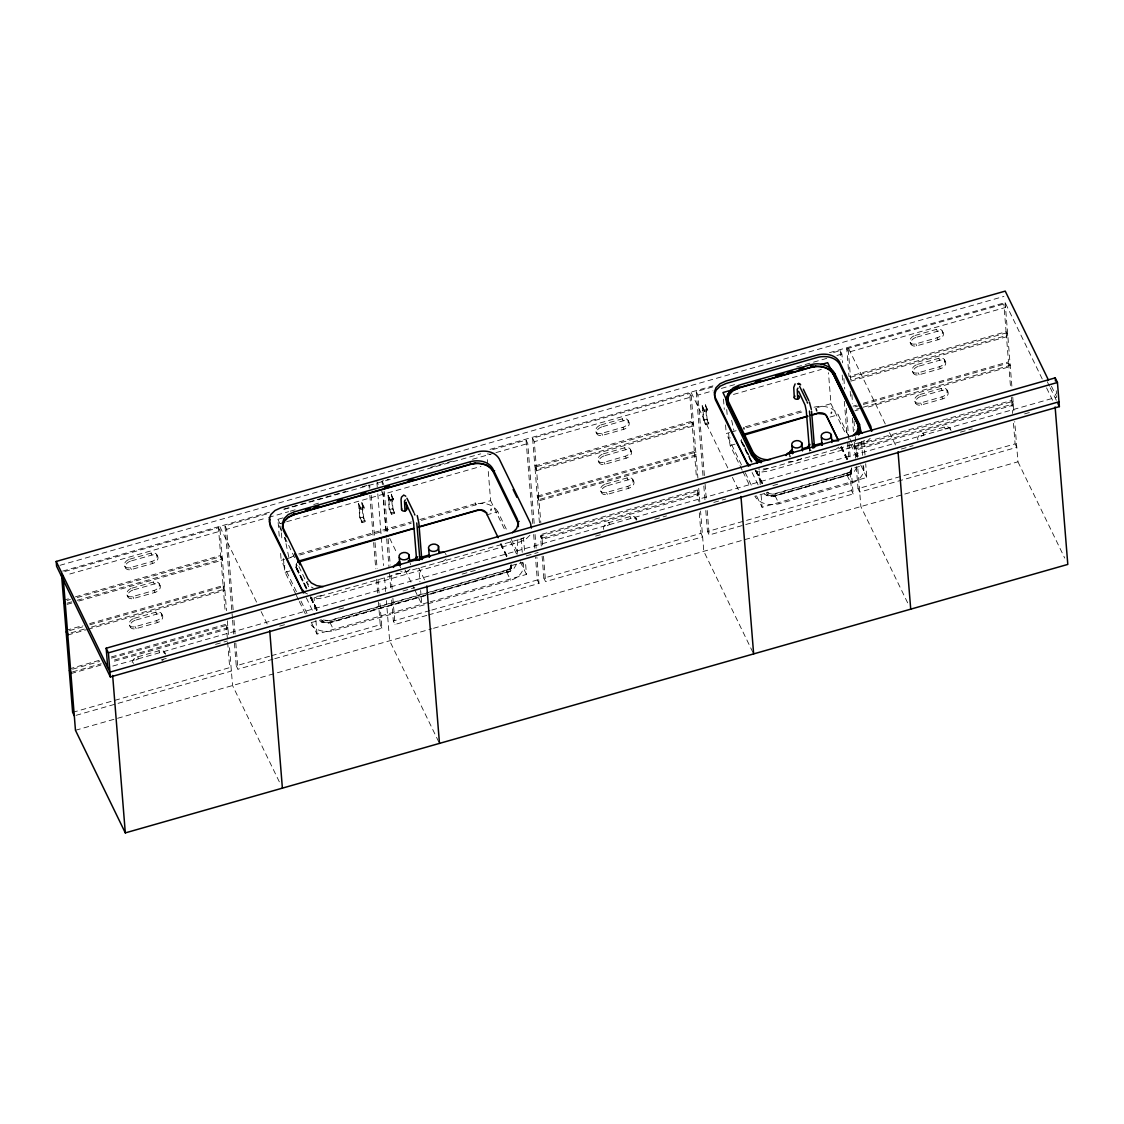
<?xml version="1.0" encoding="UTF-8"?>
<svg xmlns="http://www.w3.org/2000/svg" width="1124" height="1124" viewBox="0 0 1124 1124"><rect width="100%" height="100%" fill="white"/><g stroke="black" fill="none" stroke-linecap="round" stroke-linejoin="round"><path stroke-width="0.75" stroke-dasharray="5 3.75" d="M517.181 554.273L517.883 537.932M857.514 457.327L858.188 441.774M295.598 593.823L285.145 572.299L284.147 567.058L285.103 564.445M523.067 562.548C525.414 570.978 518.319 578.172 510.661 580.237L333.94 630.578C325.37 632.7 314.692 631.14 309.788 623.019L321.239 619.76L323.234 621.825L326.452 622.822L330.02 622.513L506.741 572.172L509.706 570.613L511.265 567.957M742.149 470.113L730.207 445.511L729.209 440.271L730.164 437.658M863.415 465.603C865.747 474.019 858.666 481.227 850.994 483.292L779.002 503.791C770.432 505.912 759.754 504.367 754.85 496.246L766.301 492.986L768.296 495.038L771.514 496.035L775.082 495.726L847.074 475.213L850.053 473.668L851.599 471.012M516.59 564.065L513.654 568.983L508.09 572.088L427.303 595.102M856.938 467.12L854.001 472.038L848.437 475.143L776.445 495.642L769.799 496.204L764.376 494.237M297.143 565.302L296.329 566.201M511.139 566.44L509.565 568.814L506.587 570.36L329.88 620.701L323.094 620.012M851.486 469.495L849.899 471.855L846.934 473.415L774.942 493.914L771.359 494.237L767.144 492.2M446.059 559.021L442.856 561.41M838.757 447.155L835.554 449.544M529.882 535.249L525.793 539.253L519.948 541.923L323.6 597.856L316.912 598.755L310.393 597.771M870.229 438.29L866.126 442.308L860.296 444.964M510.099 569.123L506.587 570.36L506.713 571.877L329.992 622.218A6.927 4.96 -4.6 0 1 321.211 619.479M850.432 472.178L846.934 473.415L847.06 474.932L775.054 495.445A6.927 4.96 -4.6 0 1 766.273 492.691M290.554 557.42L293.771 555.958M519.766 539.506L525.596 536.851M860.099 442.561L865.93 439.891M59.965 565.316L1003.929 296.413M62.663 571.104L270.406 511.926M489.994 449.375L712.939 385.869M829.484 352.669L1005.151 302.637L1042.721 379.982M64.742 571.512L218.449 527.732L220.135 531.188L66.428 574.968M232.457 618.537L224.997 525.863L268.524 513.457M283.599 509.172L345.546 491.525M362.293 486.748L368.981 484.851L370.105 487.156M382.357 484.613L382.076 481.114L388.778 479.203M430.632 467.289L454.068 460.615M492.579 449.642L526.06 440.102L527.746 443.558L534.223 523.995M536.527 469.425L534.841 465.968L532.607 438.234L689.686 393.484L691.372 396.941L534.293 441.69L536.527 469.425L693.606 424.689L691.92 421.219L689.686 393.484M702.992 475.55L696.234 391.63L712.981 386.853M833.53 352.514L840.232 350.604L841.904 354.06L842.607 362.813M846.779 348.749L1003.858 304L1005.53 307.456L848.451 352.205L846.779 348.749L848.999 376.484L1006.092 331.735L1003.858 304M284.386 509.284L480.735 453.857M233.146 609.756L226.669 529.32L266.852 517.869M268.538 517.405L288.629 511.673M290.301 511.195L295.317 509.762M313.737 504.521L320.438 502.611M472.487 459.294L494.265 453.098M495.937 452.621L527.746 443.558M704.383 475.522L697.92 395.086L712.981 390.787M721.355 388.412L734.759 384.591M796.705 366.944L826.842 358.359M836.888 355.493L841.904 354.06M129.752 559.162L151.023 553.106A6.07 4.074 -25.9 0 1 157.093 555.692A6.07 4.074 -25.9 0 1 151.712 561.536L130.44 567.606A6.07 4.074 -25.9 0 1 124.371 565.007A6.07 4.074 -25.9 0 1 129.752 559.162L130.693 561.087A6.07 4.074 -25.9 0 0 125.312 566.946A6.07 4.074 -25.9 0 0 131.382 569.531L152.653 563.475A6.07 4.074 -25.9 0 0 158.034 557.616A6.07 4.074 -25.9 0 0 151.965 555.031L130.693 561.087M601.003 424.928L622.274 418.859A6.07 4.074 -25.9 0 1 628.344 421.458A6.07 4.074 -25.9 0 1 622.949 427.303L601.677 433.358A6.07 4.074 -25.9 0 1 595.608 430.773A6.07 4.074 -25.9 0 1 601.003 424.928L601.944 426.853A6.07 4.074 -25.9 0 0 596.549 432.712A6.07 4.074 -25.9 0 0 602.619 435.297L623.89 429.242A6.07 4.074 -25.9 0 0 629.271 423.383A6.07 4.074 -25.9 0 0 623.216 420.798L601.944 426.853M915.161 335.43L936.433 329.374A6.07 4.074 -25.9 0 1 942.502 331.959A6.07 4.074 -25.9 0 1 937.107 337.804L915.835 343.874A6.07 4.074 -25.9 0 1 909.78 341.274A6.07 4.074 -25.9 0 1 915.161 335.43L916.102 337.355A6.07 4.074 -25.9 0 0 910.721 343.213A6.07 4.074 -25.9 0 0 916.777 345.799L938.048 339.743A6.07 4.074 -25.9 0 0 943.443 333.884A6.07 4.074 -25.9 0 0 937.374 331.299L916.102 337.355M279.23 536.19L277.881 519.302L282.939 517.869M285.018 522.21L278.26 524.135L281.309 530.402M286.704 521.719L480.946 466.39M733.466 394.454L821.293 369.445M362.504 504.957L363.474 517.012L365.258 521.677L361.984 522.618L359.736 517.995L358.57 503.538L361.844 502.597L364.092 507.205L364.19 508.413L360.916 509.355L359.23 505.884L362.504 504.957L364.19 508.413M391.953 496.569L392.936 508.624L394.707 513.289L391.433 514.23L389.199 509.608L388.033 495.136L391.307 494.209L393.639 500.025L390.365 500.953L388.693 497.496L391.953 496.569L393.639 500.025M706.125 407.071L707.094 419.14L708.865 423.804L705.591 424.732L703.357 420.123L702.191 405.652L705.465 404.71L707.797 410.527L704.523 411.468L702.851 408.012L706.125 407.071L707.797 410.527M360.916 509.355L360.818 508.146L364.092 507.205M390.365 500.953L390.267 499.758L393.541 498.817M704.523 411.468L704.425 410.26L707.698 409.333M63.604 600.216L68.662 598.769M75.42 596.844L220.683 555.467L218.449 527.732M534.841 465.968L691.92 421.219M67.075 600.455L70.447 599.485M77.205 597.561L220.782 556.675L222.454 560.131L77.205 601.509M538.944 499.576L537.272 496.12L534.94 467.177L692.019 422.427L693.705 425.884L536.626 470.633L538.944 499.576L696.023 454.827L694.351 451.37L692.019 422.427M850.784 377.2L1006.177 332.943L1007.863 336.399L850.784 381.148M359.736 517.995L363.474 517.012M389.199 509.608L392.936 508.624M703.357 420.123L707.094 419.14M66.976 603.195L75.42 600.778M77.106 600.3L222.355 558.923L220.683 555.467M67.061 604.389L75.519 601.986M361.984 522.618L361.886 521.41L365.159 520.482M391.433 514.23L391.335 513.022L394.608 512.08M705.591 424.732L705.493 423.523L708.766 422.596M132.084 588.105L153.356 582.049A6.07 4.074 -25.9 0 1 159.425 584.635A6.07 4.074 -25.9 0 1 154.044 590.479L132.773 596.549A6.07 4.074 -25.9 0 1 126.703 593.95A6.07 4.074 -25.9 0 1 132.084 588.105L133.025 590.03A6.07 4.074 -25.9 0 0 127.644 595.889A6.07 4.074 -25.9 0 0 133.7 598.474L154.971 592.418A6.07 4.074 -25.9 0 0 160.367 586.559A6.07 4.074 -25.9 0 0 154.297 583.974L133.025 590.03M603.335 453.857L624.607 447.802A6.07 4.074 -25.9 0 1 630.662 450.387A6.07 4.074 -25.9 0 1 625.281 456.246L604.01 462.301A6.07 4.074 -25.9 0 1 597.94 459.716A6.07 4.074 -25.9 0 1 603.335 453.857L604.262 455.796A6.07 4.074 -25.9 0 0 598.881 461.641A6.07 4.074 -25.9 0 0 604.951 464.24L626.223 458.171A6.07 4.074 -25.9 0 0 631.604 452.326A6.07 4.074 -25.9 0 0 625.534 449.741L604.262 455.796M917.493 364.373L938.765 358.303A6.07 4.074 -25.9 0 1 944.834 360.902A6.07 4.074 -25.9 0 1 939.439 366.747L918.168 372.817A6.07 4.074 -25.9 0 1 912.098 370.218A6.07 4.074 -25.9 0 1 917.493 364.373L918.434 366.298A6.07 4.074 -25.9 0 0 913.039 372.156A6.07 4.074 -25.9 0 0 919.109 374.742L940.381 368.686A6.07 4.074 -25.9 0 0 945.762 362.827A6.07 4.074 -25.9 0 0 939.706 360.242L918.434 366.298M298.661 554.006L411.426 521.887M419.842 519.499L473.696 504.156M745.381 426.755L803.983 410.063M296.427 591.702L281.169 560.3L284.555 559.345M286.241 558.867L292.999 556.942M299.757 555.017L411.229 523.264M421.359 520.37L490.612 500.644L488.125 469.635M741.489 464.914L726.23 433.527L729.616 432.557M731.303 432.08L738.061 430.155M746.505 427.752L803.927 411.398M817.443 407.548L830.959 403.699L828.458 372.69M66.021 630.353L82.923 625.548M89.667 623.623L223.1 585.604L220.782 556.675M537.272 496.12L694.351 451.37M853.116 406.143L856.502 405.188M863.26 403.263L1008.509 361.872L1006.177 332.943M69.505 630.606L83.007 626.756M89.765 624.832L223.198 586.812L224.884 590.269L88.065 629.243M539.422 522.815L537.37 497.328L694.449 452.579L696.121 456.035L539.042 500.784L540.827 522.871M854.9 406.874L861.658 404.949M863.344 404.457L1008.607 363.08L1010.293 366.536L865.03 407.928M295.781 567.423L306.908 588.751M740.842 440.636L751.338 461.95M71.079 632.854L84.595 629.004M91.353 627.08L224.786 589.074L223.1 585.604M856.488 409.122L861.56 407.675M863.246 407.197L1010.195 365.342L1008.509 361.872M285.145 572.299L293.322 569.966M486.397 514.975L497.848 511.701L507.556 531.694M730.207 445.511L738.384 443.193M830.018 417.088L838.195 414.756L851.641 442.42M67.805 635.018L86.379 629.735M854.9 410.808L858.272 409.853M134.515 618.256L155.786 612.187A6.07 4.074 -25.9 0 1 161.856 614.786A6.07 4.074 -25.9 0 1 156.461 620.631L135.189 626.686A6.07 4.074 -25.9 0 1 129.12 624.101A6.07 4.074 -25.9 0 1 134.515 618.256L135.456 620.181A6.07 4.074 -25.9 0 0 130.061 626.026A6.07 4.074 -25.9 0 0 136.13 628.625L157.402 622.57A6.07 4.074 -25.9 0 0 162.783 616.711A6.07 4.074 -25.9 0 0 156.728 614.125L135.456 620.181M605.752 484.008L627.023 477.953A6.07 4.074 -25.9 0 1 633.093 480.538A6.07 4.074 -25.9 0 1 627.712 486.397L606.44 492.452A6.07 4.074 -25.9 0 1 600.371 489.867A6.07 4.074 -25.9 0 1 605.752 484.008L606.693 485.947A6.07 4.074 -25.9 0 0 601.312 491.792A6.07 4.074 -25.9 0 0 607.367 494.377L628.639 488.322A6.07 4.074 -25.9 0 0 634.034 482.477A6.07 4.074 -25.9 0 0 627.965 479.878L606.693 485.947M919.924 394.51L941.181 388.454A6.07 4.074 -25.9 0 1 947.251 391.04A6.07 4.074 -25.9 0 1 941.87 396.898L920.598 402.954A6.07 4.074 -25.9 0 1 914.529 400.369A6.07 4.074 -25.9 0 1 919.924 394.51L920.851 396.449A6.07 4.074 -25.9 0 0 915.47 402.294A6.07 4.074 -25.9 0 0 921.539 404.893L942.811 398.823A6.07 4.074 -25.9 0 0 948.192 392.978A6.07 4.074 -25.9 0 0 942.123 390.393L920.851 396.449M308.117 581.558L306.487 582.021L310.21 586.489L313.16 587.993M69.126 668.949L99.53 660.28M111.36 656.922L226.205 624.199L227.891 627.656L111.346 660.856M1011.614 400.467L1013.3 403.923L856.221 448.673L854.535 445.216L1011.614 400.467L1011.347 397.067M72.61 669.187L99.629 661.488M111.459 658.116L226.303 625.408L227.989 628.864L111.445 662.064M541.29 546.039L540.475 535.909L697.554 491.16L699.226 494.63L542.147 539.365L542.695 546.124M855.589 458.241L854.633 446.425L856.305 449.881L1013.398 405.132L1011.712 401.675L768.661 471.068L761.974 471.982L755.454 470.984M72.498 671.927L101.216 663.75M542.049 538.171L699.128 493.422L697.456 489.966L540.377 534.701L542.049 538.171L541.642 533.071M70.91 673.613L101.315 664.944M132.225 662.696A6.07 4.074 -25.9 0 1 137.62 656.837L158.891 650.782A6.07 4.074 -25.9 0 1 164.961 653.367A6.07 4.074 -25.9 0 0 159.833 652.707L158.891 650.782M603.757 529.488A6.07 4.074 -25.9 0 1 608.857 522.604L630.128 516.534A6.07 4.074 -25.9 0 1 636.086 520.272M917.915 439.99A6.07 4.074 -25.9 0 1 923.029 433.105L944.286 427.05A6.07 4.074 -25.9 0 1 950.356 429.635M112.793 666.068L1056.757 397.165L1051.418 386.192M161.491 659.76L168.249 657.835M215.541 644.361L227.357 640.989M279.721 626.082L286.48 624.157M338.844 609.236L345.602 607.311M403.024 590.957L414.84 587.585M462.133 574.111L479.035 569.306M526.327 555.832L538.143 552.46M595.579 536.106L602.323 534.181M654.688 519.26L666.518 515.902M713.81 502.428L725.626 499.056M772.919 485.582L779.677 483.657M901.293 449.024L913.11 445.652M960.402 432.178L972.232 428.806M1024.596 413.899L1031.34 411.974M511.041 565.695L522.491 562.436L523.489 567.676M425.631 595.579L331.369 622.429L323.15 622.668L317.263 619.352M311.685 623.103L317.024 634.091L428.497 602.338M430.183 601.846L526.453 574.42L525.484 562.365M756.747 496.316L762.086 507.303L866.801 477.475L865.691 463.692M72.624 712.363L229.703 667.614L226.303 625.408M273.09 659.184L237.923 669.202L236.251 665.745L269.732 656.205M271.404 655.728L380.235 624.733L378.409 602M426.825 615.39L395.016 624.452L393.33 620.996L430.169 610.501M431.841 610.037L537.314 579.984L535.488 557.251M700.94 533.366L702.626 536.836L545.547 581.572L543.861 578.115L700.94 533.366L699.184 511.42M851.191 469.467L853.158 493.942L709.174 534.968L707.488 531.512L851.486 490.486L849.8 469.509M1015.113 443.882L1016.784 447.338L859.705 492.087L858.034 488.631L1015.113 443.882L1013.342 421.936M75.996 715.342L231.389 671.07L229.703 667.614M274.762 658.706L381.921 628.19L379.814 601.958M428.497 614.926L539 583.44L536.893 557.209M75.463 730.291L431.855 628.766M433.541 628.288L1017.951 461.809L1014.719 421.57M814.029 407.197C822.613 405.076 833.277 406.635 838.195 414.756M478.107 503.552C485.47 502.386 493.843 505.14 497.848 511.701M768.465 468.652L758.517 469.073M316.715 596.352L323.403 595.439M793.01 461.669L788.542 461.458M400.313 573.535L395.845 573.324M487.338 453.885L490.598 454.391M766.09 495.164L768.212 495.881M321.028 621.951L323.15 622.668M304.829 592.629L307.512 593.992M400.678 567.873L399.947 566.384M1047.273 381.668L1049.535 386.347M1050.294 387.906L1056.363 400.369M1046.556 387.864L1052.696 400.495M1006.092 331.735L1007.764 335.191L850.685 379.94L848.072 347.372L885.642 424.717M1017.951 461.809L1064.737 558.094M942.221 330.92L943.162 332.859M936.433 329.374L937.374 331.299M937.107 337.804L938.048 339.743M944.539 359.863L945.481 361.788M938.765 358.303L939.706 360.242M939.439 366.747L940.381 368.686M946.97 390.014L947.911 391.939M941.181 388.454L942.123 390.393M941.87 396.898L942.811 398.823M915.835 343.874L916.777 345.799M910.061 342.314L911.002 344.253M950.075 428.595L951.016 430.534M918.168 372.817L919.109 374.742M944.286 427.05L945.228 428.975A6.07 4.074 -25.9 0 1 950.356 429.677M912.393 371.257L913.32 373.196M920.598 402.954L921.539 404.893M914.81 401.409L915.751 403.333M923.029 433.105L923.956 435.03A6.07 4.074 -25.9 0 0 919.165 438.557M889.477 432.614L897.149 448.406M852.385 443.966L858.357 456.26M830.959 403.699L845.445 433.513M850.784 444.514L856.881 457.061M860.703 464.914L866.801 477.475M841.511 446.664L847.482 458.957M841.525 446.945L847.51 459.252M840.907 446.931L846.878 459.238M840.935 447.226L846.906 459.519M847.074 475.213L850.994 483.292M907.658 602.843L860.872 506.559L857.64 466.32M851.486 490.486L853.158 493.942M775.167 494.391L775.054 495.445M775.082 495.726L779.002 503.791M743.723 444.767L751.942 461.683M756.424 470.9L763.14 484.739M742.261 441.985L751.97 461.964M756.438 471.195L763.168 485.02M755.82 471.167L762.536 485.006M751.366 462.245L741.657 442.252L741.419 439.47M755.103 469.93L762.564 485.301M752.111 472.544L758.096 484.837M745.296 472.768L752.167 486.903M742.894 471.644L750.368 487.015M696.234 391.63L697.92 395.086M702.191 405.652L704.425 410.26M708.865 423.804L706.631 419.182L705.465 404.71M727.79 467.893L690.979 392.121L697.906 478.122M732.398 477.363L740.07 493.141M705.493 423.523L703.821 420.067L702.851 408.012M752.869 652.327L703.793 551.294L700.561 511.069M628.049 420.418L628.99 422.343M622.274 418.859L623.216 420.798M622.949 427.303L623.89 429.242M630.381 449.361L631.323 451.286M624.607 447.802L625.534 449.741M625.281 456.246L626.223 458.171M632.812 479.498L633.753 481.437M627.023 477.953L627.965 479.878M627.712 486.397L628.639 488.322M601.677 433.358L602.619 435.297M595.903 431.813L596.83 433.738M635.917 518.094L636.858 520.019A6.07 4.074 -25.9 0 0 631.07 518.473L630.128 516.534M604.01 462.301L604.951 464.24M598.221 460.756L599.162 462.681M606.44 492.452L607.367 494.377M600.652 490.893L601.593 492.832M608.857 522.604L609.798 524.529A6.07 4.074 -25.9 0 0 605.007 528.055M532.607 438.234L534.293 441.69M534.94 467.177L536.626 470.633M537.37 497.328L539.042 500.784M540.475 535.909L542.147 539.365M537.314 579.984L539 583.44M511.294 539.38L518.009 553.205M490.612 500.644L505.87 532.045M510.451 541.459L516.548 554.02M520.356 561.874L526.453 574.42M501.163 543.609L507.163 556.197M500.559 543.89L506.545 556.183M500.587 544.171L506.559 556.464M506.741 572.172L510.661 580.237M445.399 553.415L446.144 554.947M382.076 481.114L383.762 484.57M388.033 495.136L390.267 499.758M394.707 513.289L392.473 508.68L391.307 494.209M376.821 481.62L378.198 484.43M381.612 491.483L382.989 494.293L385.897 530.472M424.535 579.815L418.831 568.084L419.94 581.867M391.335 513.022L389.663 509.565L388.693 497.496M389.705 538.326L397.334 554.02M404.963 569.713L414.11 588.554M414.868 590.128L421.739 604.262L420.629 590.479M358.57 503.538L360.818 508.146M365.258 521.677L363.01 517.068L361.844 502.597M361.886 521.41L360.2 517.953L359.23 505.884M438.711 741.812L389.635 640.792L386.389 600.567M380.235 624.733L381.921 628.19M330.105 621.165L329.992 622.218M330.02 622.513L333.94 630.578M277.881 519.302L280.93 525.582M284.822 537.455L295.275 558.965M298.858 566.51L308.763 586.925M306.88 588.456L296.427 566.946A6.927 4.96 -4.6 0 1 296.75 563.138M311.362 597.687L317.333 609.981M310.631 596.437L317.361 610.262M296.441 567.227L306.276 588.737M310.758 597.954L317.474 611.793M306.304 589.018L296.596 569.039L296.202 564.669M310.786 598.249L316.757 610.543M306.304 597.785L314.523 614.702M301.007 601.115L307.105 613.676M296.343 595.355L298.577 599.963M299.321 601.509L305.307 613.802M224.997 525.863L226.669 529.32M256.553 602.127L219.742 526.369L226.528 610.669M261.147 611.596L268.06 625.815M279.328 781.826L232.556 685.542L229.352 645.752M156.812 554.652L157.753 556.591M151.023 553.106L151.965 555.031M151.712 561.536L152.653 563.475M159.144 583.595L160.086 585.534M153.356 582.049L154.297 583.974M154.044 590.479L154.971 592.418M161.561 613.746L162.502 615.671M155.786 612.187L156.728 614.125M156.461 620.631L157.402 622.57M130.44 567.606L131.382 569.531M124.652 566.046L125.593 567.985M164.666 652.327L165.607 654.266M132.773 596.549L133.7 598.474M126.984 594.989L127.925 596.928M135.189 626.686L136.13 628.625M129.415 625.141L130.342 627.066M137.62 656.837L138.561 658.762A6.07 4.074 -25.9 0 0 133.278 663.469M731.654 420.292L733.86 430.352M288.784 557.125L284.737 537.37M863.822 470.717L862.839 465.477L851.388 468.736L851.627 471.293M510.984 564.866L511.279 568.252M1056.237 390.745L1056.504 393.962M1005.151 302.637L1012.036 388.342M1012.752 397.081L1014.073 413.576M1008.607 363.08L1010.659 388.567M1011.712 401.675L1012.668 413.492M865.002 455.079L863.892 441.296L759.164 471.125L760.274 484.908M861.49 441.676L862.586 455.346M851.866 394.608L852.568 403.347M853.973 420.84L854.718 429.986M855.238 436.59L856.853 456.625M850.194 391.307L850.882 399.821M852.343 418.03L853.439 431.616M854.268 441.816L854.535 445.216M856.263 466.685L858.034 488.631M851.711 469.706L851.571 467.907A6.927 4.96 -4.6 0 1 846.906 473.12L774.914 493.633A6.927 4.96 -4.6 0 1 766.933 492.017M843.871 378.549L844.728 389.03M846.274 408.265L850.208 457.229M840.232 350.604L840.935 359.343M842.199 375.093L842.902 383.832M844.307 401.31L846.976 434.538M847.679 443.278L848.957 459.013M809.421 448.757L809.603 451.16M761.117 495.248L762.086 507.303M726.736 409.529L727.284 416.358M728.661 433.442L729.209 440.271M723.463 399.076L724.292 409.403M725.542 424.914L726.23 433.527M705.099 484.261L706.364 499.997M707.207 510.493L709.174 534.968M703.835 486.046L704.959 500.039M705.802 510.521L707.488 531.512M698.721 488.322L699.845 502.33M694.449 452.579L696.501 478.065M697.554 491.16L698.369 501.29M543.51 556.254L545.547 581.572M542.105 556.169L543.861 578.115M535.066 534.476L536.19 548.47M526.06 440.102L532.818 524.023M533.661 534.518L534.785 548.512M524.515 550.31L523.545 538.256L314.102 597.912L315.212 611.695M521.143 538.635L522.253 552.306M511.378 566.665L511.223 564.852A6.927 4.96 -4.6 0 1 506.573 570.079L329.852 620.406A6.927 4.96 -4.6 0 1 323.066 619.717M487.31 459.646L487.704 464.465M384.324 491.567L387.555 531.793M388.117 538.775L390.225 565.007M391.068 575.502L392.192 589.482M392.894 598.235L395.016 624.452M382.919 491.609L386.572 537.075M386.712 538.817L388.974 566.791M389.536 573.788L390.801 589.524M391.644 600.019L393.33 620.996M376.962 483.362L377.243 486.861M377.804 493.858L383.579 565.583M384.563 577.82L385.687 591.814M371.229 495.305L374.882 540.756M375.023 542.513L377.144 568.744M377.987 579.225L379.111 593.219M368.981 484.851L369.262 488.35M369.824 495.333L373.491 540.799M373.632 542.555L375.739 568.772M376.582 579.267L377.706 593.261M315.914 620.308L317.024 634.091M296.062 565.681L296.216 567.494M280.845 526.06L281.267 531.188M281.407 532.888L282.082 541.431M283.459 558.516L284.147 567.058M280.621 553.415L281.169 560.3M233.989 620.251L235.113 634.231M235.815 642.97L237.923 669.202M232.598 620.279L233.722 634.273M234.424 643.012L236.251 665.745M227.343 620.813L228.664 637.308M223.198 586.812L225.123 610.599M296.567 568.744A6.927 4.96 -4.6 0 1 296.905 564.936M851.36 468.455A6.927 4.96 -4.6 0 1 847.06 474.932M741.629 441.971A6.927 4.96 -4.6 0 1 741.39 439.414M801.707 458.269A6.927 4.96 -4.6 0 1 793.446 459.786M789.947 457.075A6.927 4.96 -4.6 0 1 789.596 455.824M410.19 563.405A6.927 4.96 -4.6 0 1 410.555 564.655M410.007 569.025A6.927 4.96 -4.6 0 1 400.748 571.652M511.013 565.4A6.927 4.96 -4.6 0 1 506.713 571.877M811.121 450.654A2.599 1.855 -4.6 0 1 809.533 449.572M790.608 456.4A6.927 4.96 -4.6 0 1 789.807 455.262M163.331 659.774A6.07 4.074 -25.9 0 1 161.982 660.589M809.744 450.752L810.615 449.909L809.744 450.752M510.408 571.259L507.837 572.06L510.408 571.259M850.742 474.314L848.184 475.115L850.742 474.314M776.178 495.628L773.396 496.26L776.178 495.628M331.116 622.401L328.334 623.033L331.116 622.401M285.735 541.796L285.089 538.663L285.735 541.796"/><path stroke-width="1.5" d="M393.414 567.423L394.791 565.147L400.032 563.279M786.112 455.557L787.503 453.281L792.729 451.412M490.893 510.17L491.244 509.158M831.226 413.225L831.563 412.269M270.238 519.288L269.381 521.662L270.28 526.425L303.339 593.008M727.635 399.287L729.35 394.243M857.05 434.173L858.778 429.424M857.064 434.468L858.806 429.719L857.879 424.661L833.235 373.927C828.767 366.55 819.059 365.145 811.275 367.07L739.283 387.569L733.438 390.239L729.364 394.538M858.624 434.946L860.52 429.719L859.537 424.479L834.893 373.758C830.313 365.23 820.056 362.153 811.078 364.654L739.086 385.167L733.241 387.822L729.153 391.84L727.425 396.589L728.324 401.352L752.968 452.073C756.494 457.861 763.758 460.39 770.263 459.576M400.214 564.768L400.608 563.967M429.284 557.167L430.056 555.579M792.926 452.902L792.532 453.689L791.76 444.05L792.532 442.449C794.977 439.99 799.796 439.821 801.819 442.884L801.286 446.116C798.841 448.588 794.022 448.757 791.999 445.68M821.981 445.301L822.375 444.5M405.286 499.955L404.514 501.163L405.005 510.97M797.984 388.089L797.225 389.297L797.703 399.104M795.104 383.916L793.741 387.471L794.289 397.671M284.302 521.311L288.404 517.307L294.235 514.652L293.673 513.485M512.418 532.72L516.506 528.716L518.234 523.967L517.349 519.204L492.705 468.469C488.238 461.093 478.529 459.674 470.731 461.599L294.024 511.94L288.18 514.609L284.091 518.614L282.363 523.362L283.262 528.139L307.906 578.86L311.292 582.92L316.659 585.646L323.178 586.63M732.314 389.635L727.818 394.046L725.907 399.273L726.905 404.514L751.549 455.248L755.272 459.702L761.173 462.709M852.765 435.775L856.853 431.757L858.581 427.008L857.682 422.245L833.039 371.524M403.881 494.953L401.507 497.131L401.043 499.337L401.577 509.537M297.776 562.309L413.52 528.631M742.838 435.522L807.763 416.33M734.885 388.468L737.456 387.302M733.466 390.52L739.297 387.864L738.735 386.712M107.721 667.516L106.176 648.225L1055.211 377.875L1057.445 382.483L1059.384 406.607L110.349 676.957L56.593 566.271L56.2 561.452L1005.235 291.116L1048.397 379.954M305.461 510.141L310.505 508.694M313.877 507.739L318.921 506.306M337.439 501.023L342.483 499.59M361.001 494.321L366.045 492.874M384.563 487.605L389.607 486.158M408.124 480.889L413.168 479.456M755.483 381.935L760.512 380.516M775.574 376.217L783.948 373.828M787.292 372.873L792.322 371.454M799.009 369.543L804.039 368.11M291.383 515.452L475.494 463.018M815.841 366.059L722.943 392.529L757.253 463.172M820.899 364.612L827.657 362.687L861.982 433.33M494.56 470.703L492.916 471.167C488.448 463.791 478.74 462.371 470.956 464.31L470.394 463.158M726.905 404.514L728.535 404.05L727.621 398.992M834.893 373.758L833.263 374.222C828.795 366.831 819.087 365.426 811.289 367.351L810.741 366.199L813.186 365.862M413.492 528.35L300.726 560.469A6.927 4.96 -4.6 0 0 297.762 562.014M418.535 526.903L477.447 510.127A6.927 4.96 -4.6 0 1 486.228 512.867L498.199 537.75M807.735 416.035L745.788 433.681A6.927 4.96 -4.6 0 0 744.172 434.328M811.092 415.079L817.78 413.168A6.927 4.96 -4.6 0 1 826.576 415.922L838.518 440.51M418.564 527.198L477.461 510.408L481.044 510.099L486.917 512.966M811.106 415.374L817.808 413.463L824.595 414.152L826.59 416.203L838.546 440.805M517.56 521.901L519.19 521.438M751.549 455.248L753.178 454.77L756.564 458.831L761.931 461.571M857.907 424.942L859.537 424.479M408.209 560.946L416.4 558.614M421.303 557.209L429.48 554.877M802.55 448.602L809.097 446.748M814.001 445.343L822.192 443.011M110.349 676.957L108.41 652.833L1057.445 382.483M1058.991 401.788L109.969 672.124L56.2 561.452M63.084 576.359L75.463 730.291L125.312 832.884L1067.8 564.417L1055.127 406.986M831.999 440.215L837.282 440.987M439.301 552.081L443.769 552.291M761.917 461.276L756.55 458.55L753.164 454.489L728.521 403.769M797.52 383.734L798.433 384.38M404.809 495.6L405.736 496.246M798.644 383.27L800.639 384.801L799.6 384.001M821.447 437.292C823.471 440.369 828.29 440.201 830.734 437.728L831.268 434.496C829.245 431.433 824.44 431.602 821.981 434.061L821.208 435.648L822.094 445.329M428.75 549.158C430.773 552.235 435.592 552.067 438.037 549.594L438.571 546.362C436.548 543.299 431.728 543.468 429.284 545.927L428.511 547.514L429.396 557.195M399.301 557.546C401.324 560.623 406.129 560.454 408.588 557.982L409.122 554.75C407.099 551.687 402.28 551.856 399.835 554.315L399.062 555.916L399.947 565.583M749.891 465.842L746.505 461.795L715.145 397.236L714.246 392.473L715.974 387.71L720.062 383.706L725.907 381.036L817.541 354.945C825.325 353.02 835.034 354.425 839.502 361.802L870.861 426.361L871.76 431.138M748.401 466.235L715.342 399.638L714.442 394.875L716.171 390.126L720.259 386.122L726.104 383.453L817.724 357.348C825.522 355.423 835.23 356.842 839.698 364.218L871.507 431.166M492.888 470.886C488.42 463.495 478.726 462.09 470.928 464.015L294.221 514.356L288.376 517.012L284.288 521.03L282.574 526.074L283.459 530.542L286.437 536.696M304.829 592.629L301.443 588.569L270.083 524.009L269.184 519.246L270.912 514.497L275.001 510.493L280.845 507.823L477.194 451.89C484.992 449.965 494.686 451.37 499.154 458.761L530.528 523.32L531.413 528.083M799.628 386.389L806.554 400.608M406.93 498.255L413.857 512.474M1057.867 403.488L1059.384 406.607M803.323 389.129L808.83 400.594M798.602 391.293L805.065 405.076L806.245 410.443L809.182 446.397M513.12 489.516L516.942 497.384M492.649 470.633L518.586 524.009M405.904 503.159L412.368 516.942L413.548 522.309L416.484 558.263M294.671 553.893L299.996 564.824M106.176 648.225L108.41 652.833M65.276 603.672L63.604 600.216L61.511 574.209M65.375 604.881L63.703 601.41L66.021 630.353L67.707 633.81M67.805 635.018L66.119 631.562L69.126 668.949L70.812 672.405M70.91 673.613L69.224 670.157L72.624 712.363L74.31 715.819M807.06 401.858L807.552 403.109M414.349 513.724L414.854 514.975M809.392 402.083L811.345 409.501M417.243 515.551L418.859 523.067L421.641 557.659M816.052 408.476L816.755 410.92M517.532 521.606L518.459 526.664M743.835 427.794L744.046 428.989M475.297 503.201L475.55 504.592M809.477 411.061L812.61 447.83M416.765 522.927L419.912 559.696M1055.211 377.875L1055.464 381.092M898.048 451.736L910.721 609.152M831.268 434.496L831.915 442.533M811.57 411.201L814.493 447.535M801.819 442.884L802.466 450.921M740.969 496.471L753.642 653.901M438.571 546.362L439.091 552.797M426.811 585.969L439.47 743.4M406.214 502.316L406.748 508.947M409.122 554.75L409.628 561.185M269.732 630.719L282.391 788.149M112.653 675.468L125.312 832.884M791.282 452.157A6.927 4.96 -4.6 0 1 792.631 451.244M406.368 508.174A2.599 1.855 -4.6 0 1 404.443 511.083A2.599 1.855 -4.6 0 1 401.718 508.708M420.938 556.942A2.599 1.855 -4.6 0 1 421.289 559.246M419.364 560.173A2.599 1.855 -4.6 0 1 416.639 559.021A2.599 1.855 -4.6 0 1 417.735 556.802M421.556 556.492A3.47 2.473 -4.6 0 1 422.006 559.555M416.639 560.173A3.47 2.473 -4.6 0 1 416.175 557.111M415.852 560.581A3.47 2.473 -4.6 0 1 416.372 559.513M396.856 564.571A6.927 4.96 -4.6 0 1 399.793 561.298M397.587 565.133A6.927 4.96 -4.6 0 1 399.933 563.11M798.265 395.746A2.599 1.855 -4.6 0 1 798.939 398.416A2.599 1.855 -4.6 0 1 795.16 398.851A2.599 1.855 -4.6 0 1 795.047 396.126M809.336 448.307A3.47 2.473 -4.6 0 1 809.982 444.416M812.961 444.078A3.47 2.473 -4.6 0 1 815.237 446.621M813.987 447.38A2.599 1.855 -4.6 0 1 813.158 447.984M809.954 447.844A2.599 1.855 -4.6 0 1 809.617 445.54M813.65 445.076A2.599 1.855 -4.6 0 1 814.38 446.579M789.441 454.012A6.927 4.96 -4.6 0 1 792.49 449.431"/></g></svg>
